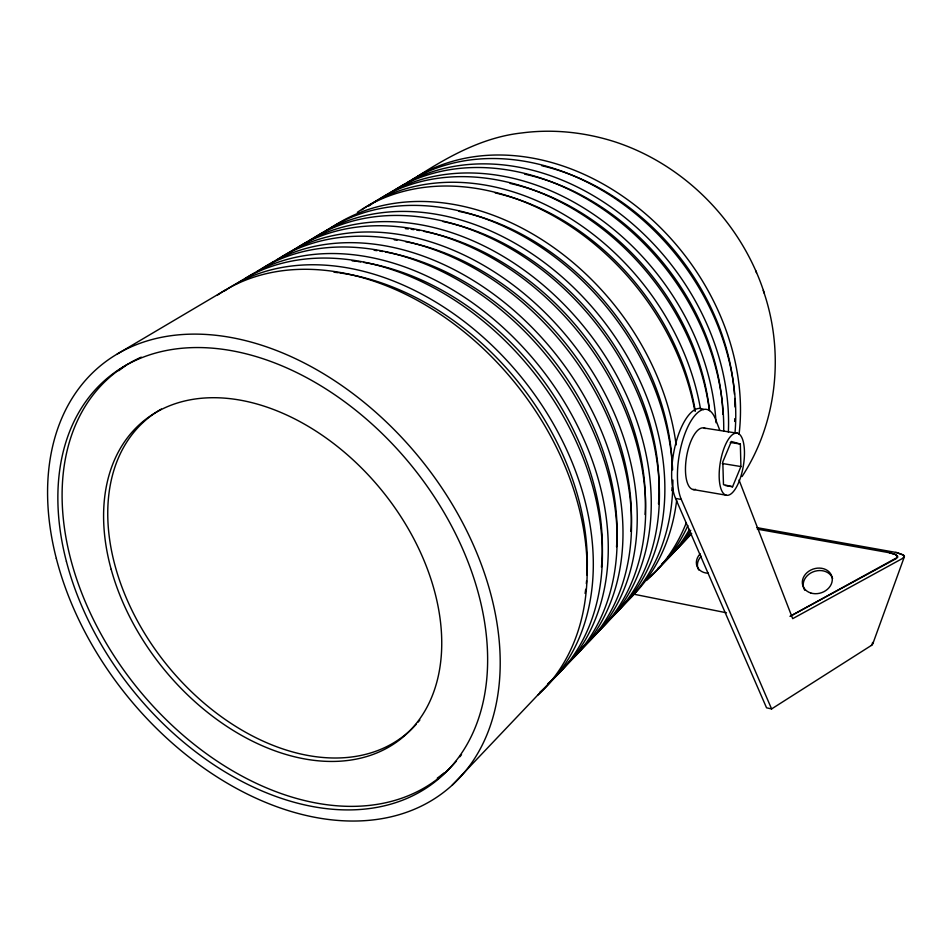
<?xml version="1.0" encoding="UTF-8"?>
<svg xmlns="http://www.w3.org/2000/svg" width="952" height="952" viewBox="0 0 952 952"><rect width="100%" height="100%" fill="white"/><g stroke="black" fill="none" stroke-linecap="round" stroke-linejoin="round"><path stroke-width="1.43" d="M871.389 645.48L872.865 643.647L904.4 556.658L903.472 555.064L897.058 552.636L756.721 527.598M732.576 486.746L740.918 466.551L740.347 444.048L731.326 441.478L722.806 461.887L723.484 484.651L732.576 486.746L725.4 485.532M904.4 556.658L903.055 558.158L792.683 618.657L739.038 480.01M742.048 476.535C777.582 422.164 784.531 351.431 763.242 290.42M452.2 785.174L551.446 680.668M903.055 558.158L904.352 556.872L903.46 555.052L895.772 552.386M703.647 409.622A49.932 19.326 -80.4 0 0 677.348 437.979A49.932 19.326 -80.4 0 0 675.551 498.432L766.55 707.812L771.596 708.931L871.961 645.051L872.603 642.445M117.215 354.037L225.684 289.872M417.785 176.215C449.499 155.771 483.735 137.076 521.863 132.947C552.874 128.841 584.564 132.209 614.337 141.646C684.833 164.47 741.834 222.994 764.373 293.406M790.231 616.241L896.451 558.479L897.641 556.17L895.642 554.6L890.513 552.945L757.292 529.145M790.231 616.241L897.772 557.194L895.63 554.588L889.227 552.695M704.135 428.031L737.598 433.255A31.511 11.65 -80.3 0 1 738.645 482.557A31.511 11.65 -80.3 0 1 719.177 476.773A31.511 11.65 -80.3 0 1 737.598 433.255M730.279 442.454L740.347 444.048M722.306 463.505L740.918 466.551M692.973 489.495L726.317 495.218M675.551 498.432L681.287 499.431L771.596 708.931M632.307 593.893L726.436 612.779M719.736 430.102L715.44 419.011A50.004 19.23 -80.4 0 0 686.416 429.971A50.004 19.23 -80.4 0 0 681.287 499.431M755.674 270.582L756.507 272.819M872.722 642.683L872.865 643.647M695.531 489.352A31.249 12.019 -80.4 0 1 686.452 457.365A31.249 12.019 -80.4 0 1 705.313 428.555M217.294 295.239A256.552 186.782 51.2 0 1 516.198 384.322A256.552 186.782 51.2 0 1 537.904 695.031M334.021 272.201A248.924 181.891 51.2 0 1 338.305 272.712M339.733 272.903A248.924 181.891 51.2 0 1 586.991 575.02M586.587 580.768A248.924 181.891 51.2 0 1 586.325 583.612M585.682 589.252A248.924 181.891 51.2 0 1 585.099 593.429M224.922 290.717A255.35 186.616 51.2 0 1 525.218 382.026A255.35 186.616 51.2 0 1 539.748 692.378M236.251 284.017A253.553 186.342 51.2 0 1 535.631 374.933A253.553 186.342 51.2 0 1 547.638 683.869M352.204 260.872A246.021 181.439 51.3 0 1 356.453 261.36M357.881 261.55A246.021 181.439 51.3 0 1 360.725 261.943M363.593 262.383A246.021 181.439 51.3 0 1 601.438 567.19M241.391 281.245A252.375 186.152 51.3 0 1 243.7 279.614M246.044 278.02A252.375 186.152 51.3 0 1 540.379 367.555A252.375 186.152 51.3 0 1 558.776 673.076M257.099 271.487A250.614 185.866 51.3 0 1 552.279 362.867A250.614 185.866 51.3 0 1 563.358 667.566M374.172 250.293A243.188 180.963 51.3 0 1 376.992 250.65M379.824 251.066A243.188 180.963 51.3 0 1 382.668 251.518M385.524 252.006A243.188 180.963 51.3 0 1 616.539 546.9M262.038 268.75A249.46 185.664 51.3 0 1 555.111 353.406A249.46 185.664 51.3 0 1 573.283 657.832M271.689 263.168A247.746 185.354 51.4 0 1 273.998 261.574M276.354 260.015A247.746 185.354 51.4 0 1 569.617 352.573A247.746 185.354 51.4 0 1 575.543 654.298M394.259 239.833A240.416 180.464 51.4 0 1 397.067 240.225M405.564 241.665A240.416 180.464 51.4 0 1 630.914 531.418M279.959 258.147A246.627 185.152 51.4 0 1 573.711 344.969A246.627 185.152 51.4 0 1 581.839 647.836M289.36 252.708A244.95 184.831 51.4 0 1 581.648 336.163A244.95 184.831 51.4 0 1 591.335 638.09M405.385 228.611A237.714 179.94 51.4 0 1 408.337 228.932M411.121 229.277A237.714 179.94 51.4 0 1 413.918 229.658M416.714 230.075A237.714 179.94 51.4 0 1 419.523 230.551M423.747 231.324A237.714 179.94 51.4 0 1 645.075 514.52M297.464 247.782A243.843 184.617 51.4 0 1 587.622 331.332A243.843 184.617 51.4 0 1 597.975 631.331M303.248 244.938A242.213 184.283 51.5 0 1 306.627 242.474M308.936 240.892A242.213 184.283 51.5 0 1 595.286 322.645A242.213 184.283 51.5 0 1 609.458 619.776M442.918 221.507A235.073 179.392 51.5 0 1 658.51 503.929M313.434 238.452A241.13 184.057 51.5 0 1 601.831 318.825A241.13 184.057 51.5 0 1 611.529 617.086M322.383 233.288A239.535 183.7 51.6 0 1 542.176 248.02A239.535 183.7 51.6 0 1 672.624 469.848M672.885 480.07A239.535 183.7 51.6 0 1 616.122 611.541M458.876 211.356A232.478 178.833 51.6 0 1 672.064 460.768M672.053 487.71A232.478 178.833 51.6 0 1 671.838 490.649M331.308 227.754A238.476 183.474 51.6 0 1 540.855 238.976A238.476 183.474 51.6 0 1 676.158 444.953M676.646 500.526A238.476 183.474 51.6 0 1 623.667 604.103M357.321 212.355A234.347 182.51 51.7 0 1 558.193 218.603A234.347 182.51 51.7 0 1 694.829 410.859M686.344 522.66A234.347 182.51 51.7 0 1 646.503 580.494M495.207 192.911A227.48 177.655 51.7 0 1 695.305 411.157M361.855 209.868A233.335 182.26 51.7 0 1 564.072 214.628A233.335 182.26 51.7 0 1 700.47 408.813M687.903 525.563A233.335 182.26 51.7 0 1 649.335 577.126M368.9 206.013A231.848 181.88 51.8 0 1 574.853 209.964A231.848 181.88 51.8 0 1 709.347 409.967M689.45 529.371A231.848 181.88 51.8 0 1 657.927 568.296M510.07 183.415A225.053 177.036 51.8 0 1 709.502 410.645M381.205 198.075A230.86 181.63 51.8 0 1 592.18 213.426A230.86 181.63 51.8 0 1 716.035 422.724M690.724 530.347A230.86 181.63 51.8 0 1 661.759 564.06M387.988 194.267A229.384 181.249 51.8 0 1 605.972 211.285A229.384 181.249 51.8 0 1 723.698 431.256M690.878 533.096A229.384 181.249 51.8 0 1 667.983 557.301M524.6 174.121A222.685 176.417 51.9 0 1 722.925 414.31M394.08 190.662A228.42 180.987 51.9 0 1 613.933 209.166A228.42 180.987 51.9 0 1 728.351 432.089M691.402 533.477A228.42 180.987 51.9 0 1 675.027 550.315M399.531 187.877A226.992 180.594 51.9 0 1 404.338 184.474M406.802 182.844A226.992 180.594 51.9 0 1 627.273 207.238A226.992 180.594 51.9 0 1 735.075 431.875M691.688 533.679A226.992 180.594 51.9 0 1 683.298 541.807M541.759 165.707A220.364 175.775 51.9 0 1 734.468 394.318M734.73 398.495A220.364 175.775 51.9 0 1 735.003 406.956M734.813 418.606A220.364 175.775 51.9 0 1 734.658 421.474M411.526 180.118A226.04 180.333 51.9 0 1 635.079 205.299A226.04 180.333 51.9 0 1 739.049 434.409M690.176 534.881A226.04 180.333 51.9 0 1 685.845 538.749M456.21 761.267A259.313 178.952 50.9 0 1 139.159 690.188A259.313 178.952 50.9 0 1 128.96 363.438M130.15 362.76A259.313 178.952 50.9 0 1 141.277 357.143M461.53 754.627A259.313 178.952 50.9 0 1 459.864 756.804M118.762 370.721A258.658 178.916 50.9 0 1 125.819 365.544M444.144 772.893A258.658 178.916 50.9 0 1 437.289 778.129M416.322 724.163A203.942 140.884 50.9 0 1 166.802 664.829A203.942 140.884 50.9 0 1 161.364 409.062M419.856 720.009A203.942 140.884 50.9 0 1 418.118 722.116M804.737 590.252A15.208 12.531 -17.9 0 1 812.865 571.962A15.208 12.531 -17.9 0 1 832.619 578.566M698.697 569.974A14.744 11.96 -22.4 0 1 701.243 556.218M708.431 573.235A14.768 11.971 -22.4 0 1 697.126 566.535A14.768 11.971 -22.4 0 1 700.184 553.802M56.323 558.491A273.76 188.555 50.9 0 0 436.694 797.288A273.76 188.555 50.9 0 0 328.738 376.944A273.76 188.555 50.9 0 0 56.323 558.491M66.426 561.549A259.967 179 50.9 0 0 428.019 786.923A259.967 179 50.9 0 0 323.882 387.666A259.967 179 50.9 0 0 66.426 561.549M111.158 569.308A204.466 140.92 50.9 0 0 396.794 741.929A204.466 140.92 50.9 0 0 310.138 427.484A204.466 140.92 50.9 0 0 111.158 569.308M810.747 592.989A15.232 12.543 -17.9 0 0 832.262 578.518A15.232 12.543 -17.9 0 0 808.891 571.176A15.232 12.543 -17.9 0 0 810.747 592.989"/></g></svg>
